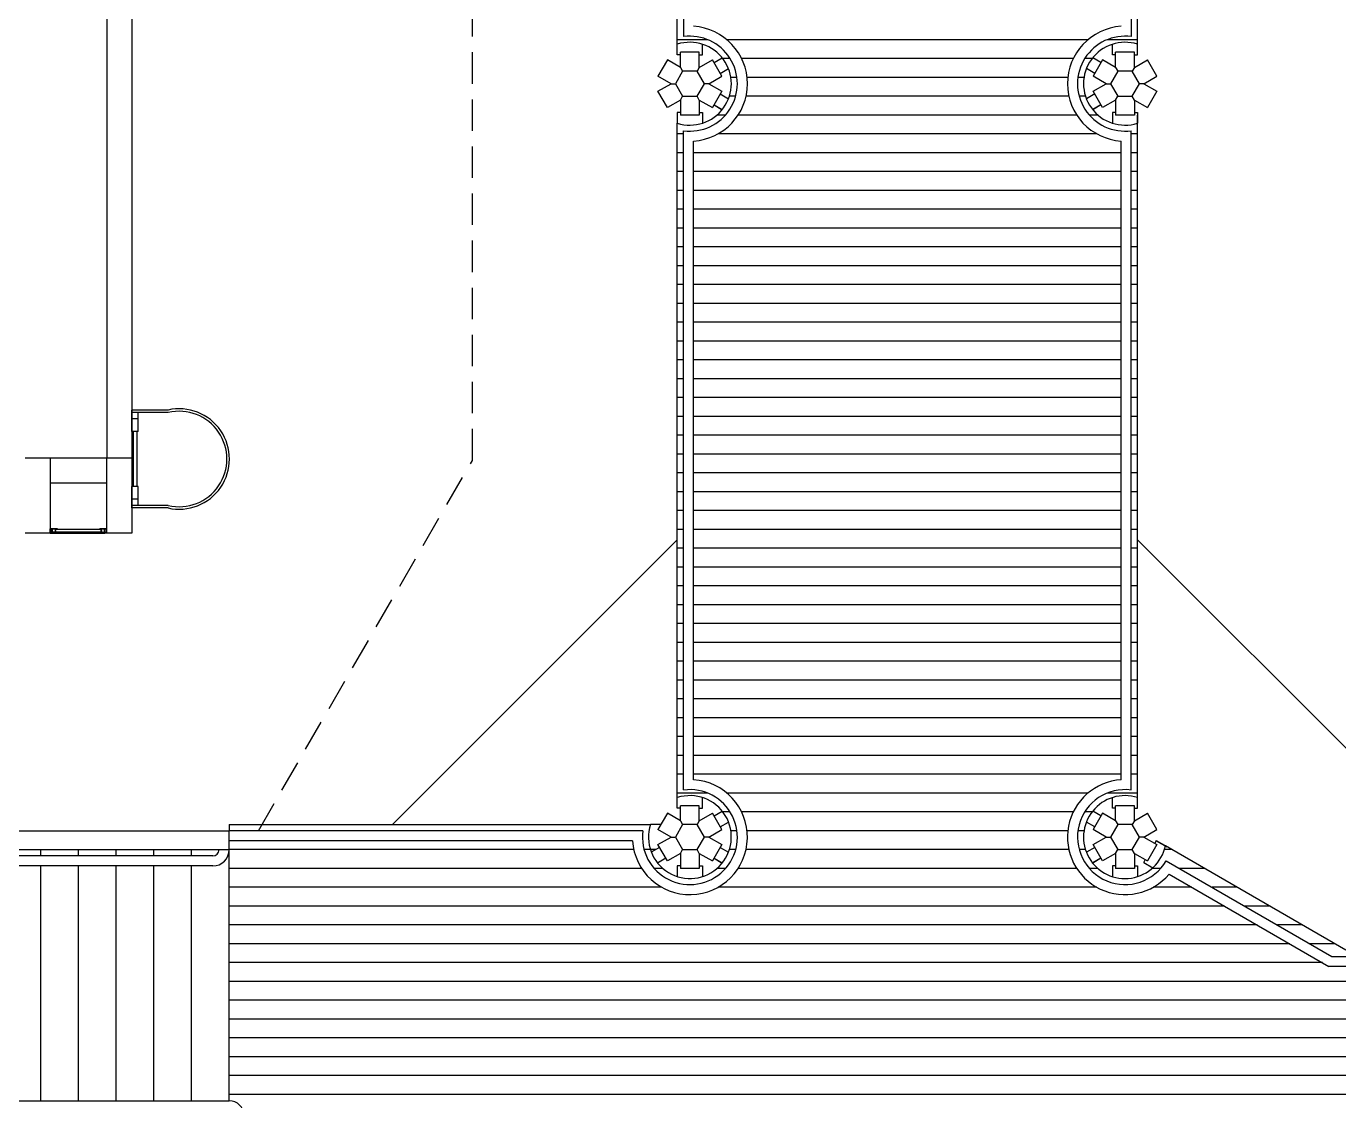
# Model space of a CAD drawing. Header units: millimetres. Extents: x 2686 to 2939, y 1294 to 1441.
# Drawn here: x 2790.28 to 2800.73, y 1327.4 to 1335.96 of the extents above; entities that cross this region are included whole.
import ezdxf

# ---------------------------------------------------------------- set-up
doc = ezdxf.new("R2010")
doc.units = ezdxf.units.MM
doc.linetypes.add('HIDDEN', pattern=[0.375, 0.25, -0.125])
for name, color, linetype in [('AR-ALV', 2, 'Continuous'), ('AR-ALV-C', 2, 'Continuous'), ('AR-CORRIMAO-V', 52, 'Continuous'), ('AR-CORRIMAO-V1', 52, 'Continuous'), ('AR-ESQ', 1, 'Continuous'), ('AR-ESTC', 3, 'Continuous'), ('AR-ESTMA-C', 1, 'Continuous'), ('AR-ESTMA-V', 2, 'Continuous'), ('ar-piso-tabua', 1, 'Continuous'), ('AR-PISO-V', 1, 'Continuous'), ('AR-PISO-V1', 1, 'Continuous'), ('AR-PROJ', 1, 'HIDDEN'), ('DT-ESQ-BAGUETE-C', 1, 'Continuous'), ('DT-ESQ-PERFIL CADEIRA-C', 2, 'Continuous'), ('DT-ESQ-PERFIL CADEIRA-V', 2, 'Continuous'), ('DT-ESQ-VENEZIANA-C', 1, 'Continuous'), ('DT-ESQ-VENEZIANA-V', 1, 'Continuous'), ('DT-TXTMOD', 1, 'Continuous'), ('EQUIPAMENTO', 2, 'Continuous'), ('PLAT-CONG', 7, 'Continuous')]:
    doc.layers.add(name, color=color, linetype=linetype)
doc.styles.add('S10', font='simplex.shx', dxfattribs={"height": 0.1})

# ---------------------------------------------------------------- blocks, each defined once
blk = doc.blocks.new('pilar15')
at = {"layer": 'AR-ESTMA-C'}
for p, q in [((0.075, 0.25), (-0.075, 0.25)), ((-0.075, 0.13), (-0.075, 0.25)), ((0.075, 0.13), (0.075, 0.25)), ((-0.179, 0.19), (-0.254, 0.06)), ((-0.075, 0.13), (-0.179, 0.19)), ((-0.075, 0.13), (-0.058, 0.1)), ((0.075, 0.13), (0.058, 0.1)), ((0.075, 0.13), (0.179, 0.19)), ((0.254, 0.06), (0.179, 0.19)), ((-0.15, 0), (-0.254, 0.06)), ((-0.254, -0.06), (-0.15, 0)), ((-0.15, 0), (-0.115, 0)), ((0.15, 0), (0.115, 0)), ((0.15, 0), (0.254, 0.06)), ((0.15, 0), (0.254, -0.06)), ((-0.179, -0.19), (-0.254, -0.06)), ((-0.075, -0.13), (-0.058, -0.1)), ((0.075, -0.13), (0.058, -0.1)), ((0.254, -0.06), (0.179, -0.19)), ((-0.075, -0.13), (-0.179, -0.19)), ((-0.075, -0.13), (-0.075, -0.25)), ((0.075, -0.13), (0.179, -0.19)), ((0.075, -0.13), (0.075, -0.25)), ((0.075, -0.25), (-0.075, -0.25))]:
    blk.add_line(p, q, dxfattribs=at)
blk.add_lwpolyline([(0.058, 0.1), (-0.058, 0.1), (-0.115, 0), (-0.058, -0.1), (0.058, -0.1), (0.115, 0)], close=True, dxfattribs=at)
blk = doc.blocks.new('A$C5F2C59A8')
at = {"layer": 'AR-ALV-C'}
blk.add_line((9.83, 18.2), (9.83, 18.35), dxfattribs=at)
for points in [[(4.85, 15.75), (4.85, 16.07, -0.426898), (7.13, 18.35), (9.83, 18.35)], [(5, 15.75), (5, 16.07, -0.427792), (7.13, 18.2), (9.83, 18.2)]]:
    blk.add_lwpolyline(points, format="xyb", dxfattribs=at)
at = {"layer": 'AR-CORRIMAO-V'}
for p, q in [((13.448, 29.925), (13.448, 24.675)), ((17.012, 29.925), (17.012, 24.675)), ((13.448, 18.675), (13.448, 23.925)), ((13.528, 18.757), (13.528, 23.843)), ((16.932, 18.757), (16.932, 23.843)), ((17.012, 18.675), (17.012, 23.925)), ((13.123, 18.35), (9.83, 18.35)), ((13.041, 18.27), (9.83, 18.27)), ((9.7, 18.15), (7.26, 18.15)), ((9.7, 18.07), (7.26, 18.07)), ((7.13, 16.2), (9.83, 16.2))]:
    blk.add_line(p, q, dxfattribs=at)
for centre, radius, start, end in [((13.498, 24.3), 0.378, 262.4033, 97.5967), ((13.498, 24.3), 0.458, 273.7542, 86.2458), ((16.962, 24.3), 0.458, 93.7539, 266.2461), ((16.962, 24.3), 0.378, 82.4029, 277.5971), ((13.498, 18.3), 0.458, 183.754, 86.2458), ((16.962, 18.3), 0.458, 93.7539, 319.9447), ((13.498, 18.3), 0.378, 172.4031, 97.5967), ((16.962, 18.3), 0.378, 82.4029, 329.9997), ((9.7, 18.2), 0.13, 270, 0), ((9.7, 18.2), 0.05, 270, 0), ((9.83, 16.082), 0.118, 270, 90)]:
    blk.add_arc(centre, radius, start, end, dxfattribs=at)
at = {"layer": 'AR-CORRIMAO-V1'}
for p, q in [((17.29, 18.111), (18.608, 17.35)), ((17.313, 18.005), (18.586, 17.27)), ((18.608, 17.35), (20.426, 17.35)), ((20.426, 17.27), (18.586, 17.27))]:
    blk.add_line(p, q, dxfattribs=at)
at = {"layer": 'AR-ESTMA-V', "ltscale": 0.25}
for p, q in [((13.398, 24.53), (13.398, 24.615)), ((13.598, 24.53), (13.598, 24.615)), ((16.862, 24.53), (16.862, 24.615)), ((17.062, 24.53), (17.062, 24.615)), ((13.423, 24.53), (13.398, 24.53)), ((13.573, 24.53), (13.598, 24.53)), ((13.69, 24.468), (13.756, 24.506)), ((16.771, 24.468), (16.705, 24.506)), ((16.887, 24.53), (16.862, 24.53)), ((17.037, 24.53), (17.062, 24.53)), ((13.74, 24.382), (13.806, 24.42)), ((16.721, 24.382), (16.655, 24.42)), ((13.74, 24.218), (13.806, 24.18)), ((16.721, 24.218), (16.655, 24.18)), ((13.398, 24.07), (13.398, 23.986)), ((13.423, 24.07), (13.398, 24.07)), ((13.573, 24.07), (13.598, 24.07)), ((13.598, 24.07), (13.598, 23.986)), ((13.69, 24.132), (13.756, 24.094)), ((16.771, 24.132), (16.705, 24.094)), ((16.862, 24.07), (16.862, 23.986)), ((16.887, 24.07), (16.862, 24.07)), ((17.037, 24.07), (17.062, 24.07)), ((17.062, 24.07), (17.062, 23.986)), ((13.398, 18.53), (13.398, 18.615)), ((13.598, 18.53), (13.598, 18.615)), ((16.862, 18.53), (16.862, 18.615)), ((17.062, 18.53), (17.062, 18.615)), ((13.423, 18.53), (13.398, 18.53)), ((13.573, 18.53), (13.598, 18.53)), ((13.69, 18.468), (13.756, 18.506)), ((16.771, 18.468), (16.705, 18.506)), ((16.887, 18.53), (16.862, 18.53)), ((17.037, 18.53), (17.062, 18.53)), ((13.267, 18.4), (13.184, 18.4)), ((13.74, 18.382), (13.806, 18.42)), ((16.721, 18.382), (16.655, 18.42)), ((13.225, 18.2), (13.184, 18.2)), ((13.257, 18.218), (13.191, 18.18)), ((13.74, 18.218), (13.806, 18.18)), ((16.721, 18.218), (16.655, 18.18)), ((17.211, 18.272), (17.199, 18.25)), ((17.211, 18.272), (17.295, 18.224)), ((13.307, 18.132), (13.241, 18.094)), ((13.69, 18.132), (13.756, 18.094)), ((16.771, 18.132), (16.705, 18.094)), ((17.111, 18.098), (17.124, 18.12)), ((17.111, 18.098), (17.185, 18.056)), ((13.398, 18.07), (13.398, 17.986)), ((13.423, 18.07), (13.398, 18.07)), ((13.573, 18.07), (13.598, 18.07)), ((13.598, 18.07), (13.598, 17.986)), ((16.862, 18.07), (16.862, 17.986)), ((16.887, 18.07), (16.862, 18.07)), ((17.037, 18.07), (17.062, 18.07)), ((17.062, 18.07), (17.062, 17.986))]:
    blk.add_line(p, q, dxfattribs=at)
at = {"layer": 'ar-piso-tabua'}
for p, q in [((13.641, 24.65), (13.398, 24.65)), ((13.642, 24.65), (13.641, 24.65)), ((16.666, 24.65), (13.794, 24.65)), ((17.062, 24.65), (16.819, 24.65)), ((13.819, 24.5), (13.761, 24.5)), ((13.819, 24.5), (13.819, 24.5)), ((16.55, 24.5), (13.91, 24.5)), ((16.7, 24.5), (16.641, 24.5)), ((13.873, 24.35), (13.824, 24.35)), ((13.873, 24.35), (13.873, 24.35)), ((16.507, 24.35), (13.954, 24.35)), ((16.636, 24.35), (16.587, 24.35)), ((13.863, 24.2), (13.813, 24.2)), ((16.515, 24.2), (13.945, 24.2)), ((16.648, 24.2), (16.597, 24.2)), ((13.782, 24.05), (13.714, 24.05)), ((16.578, 24.05), (13.882, 24.05)), ((16.747, 24.05), (16.678, 24.05)), ((13.448, 23.9), (13.398, 23.9)), ((16.739, 23.9), (13.722, 23.9)), ((17.062, 23.9), (17.012, 23.9)), ((13.448, 23.75), (13.398, 23.75)), ((16.932, 23.75), (13.528, 23.75)), ((17.062, 23.75), (17.012, 23.75)), ((13.448, 23.6), (13.398, 23.6)), ((16.932, 23.6), (13.528, 23.6)), ((17.062, 23.6), (17.012, 23.6)), ((13.448, 23.45), (13.398, 23.45)), ((16.932, 23.45), (13.528, 23.45)), ((17.062, 23.45), (17.012, 23.45)), ((13.448, 23.3), (13.398, 23.3)), ((16.932, 23.3), (13.528, 23.3)), ((17.062, 23.3), (17.012, 23.3)), ((13.448, 23.15), (13.398, 23.15)), ((16.932, 23.15), (13.528, 23.15)), ((17.062, 23.15), (17.012, 23.15)), ((13.448, 23), (13.398, 23)), ((16.932, 23), (13.528, 23)), ((17.062, 23), (17.012, 23)), ((13.448, 22.85), (13.398, 22.85)), ((16.932, 22.85), (13.528, 22.85)), ((17.062, 22.85), (17.012, 22.85)), ((13.448, 22.7), (13.398, 22.7)), ((16.932, 22.7), (13.528, 22.7)), ((17.062, 22.7), (17.012, 22.7)), ((13.448, 22.55), (13.398, 22.55)), ((16.932, 22.55), (13.528, 22.55)), ((17.062, 22.55), (17.012, 22.55)), ((13.448, 22.4), (13.398, 22.4)), ((16.932, 22.4), (13.528, 22.4)), ((17.062, 22.4), (17.012, 22.4)), ((13.448, 22.25), (13.398, 22.25)), ((16.932, 22.25), (13.528, 22.25)), ((17.062, 22.25), (17.012, 22.25)), ((13.448, 22.1), (13.398, 22.1)), ((16.932, 22.1), (13.528, 22.1)), ((17.062, 22.1), (17.012, 22.1)), ((13.448, 21.95), (13.398, 21.95)), ((16.932, 21.95), (13.528, 21.95)), ((17.062, 21.95), (17.012, 21.95)), ((13.448, 21.8), (13.398, 21.8)), ((16.932, 21.8), (13.528, 21.8)), ((17.062, 21.8), (17.012, 21.8)), ((13.448, 21.65), (13.398, 21.65)), ((16.932, 21.65), (13.528, 21.65)), ((17.062, 21.65), (17.012, 21.65)), ((13.448, 21.5), (13.398, 21.5)), ((16.932, 21.5), (13.528, 21.5)), ((17.062, 21.5), (17.012, 21.5)), ((13.448, 21.35), (13.398, 21.35)), ((16.932, 21.35), (13.528, 21.35)), ((17.062, 21.35), (17.012, 21.35)), ((13.448, 21.2), (13.398, 21.2)), ((16.932, 21.2), (13.528, 21.2)), ((17.062, 21.2), (17.012, 21.2)), ((13.448, 21.05), (13.398, 21.05)), ((16.932, 21.05), (13.528, 21.05)), ((17.062, 21.05), (17.012, 21.05)), ((13.448, 20.9), (13.398, 20.9)), ((16.932, 20.9), (13.528, 20.9)), ((17.062, 20.9), (17.012, 20.9)), ((13.448, 20.75), (13.398, 20.75)), ((16.932, 20.75), (13.528, 20.75)), ((17.062, 20.75), (17.012, 20.75)), ((13.448, 20.6), (13.398, 20.6)), ((16.932, 20.6), (13.528, 20.6)), ((17.062, 20.6), (17.012, 20.6)), ((13.448, 20.45), (13.398, 20.45)), ((16.932, 20.45), (13.528, 20.45)), ((17.062, 20.45), (17.012, 20.45)), ((13.448, 20.3), (13.398, 20.3)), ((16.932, 20.3), (13.528, 20.3)), ((17.062, 20.3), (17.012, 20.3)), ((13.448, 20.15), (13.398, 20.15)), ((16.932, 20.15), (13.528, 20.15)), ((17.062, 20.15), (17.012, 20.15)), ((13.448, 20), (13.398, 20)), ((16.932, 20), (13.528, 20)), ((17.062, 20), (17.012, 20)), ((13.448, 19.85), (13.398, 19.85)), ((16.932, 19.85), (13.528, 19.85)), ((17.062, 19.85), (17.012, 19.85)), ((13.448, 19.7), (13.398, 19.7)), ((16.932, 19.7), (13.528, 19.7)), ((17.062, 19.7), (17.012, 19.7)), ((13.448, 19.55), (13.398, 19.55)), ((16.932, 19.55), (13.528, 19.55)), ((17.062, 19.55), (17.012, 19.55)), ((13.448, 19.4), (13.398, 19.4)), ((16.932, 19.4), (13.528, 19.4)), ((17.062, 19.4), (17.012, 19.4)), ((13.448, 19.25), (13.398, 19.25)), ((16.932, 19.25), (13.528, 19.25)), ((17.062, 19.25), (17.012, 19.25)), ((13.448, 19.1), (13.398, 19.1)), ((16.932, 19.1), (13.528, 19.1)), ((17.062, 19.1), (17.012, 19.1)), ((13.448, 18.95), (13.398, 18.95)), ((16.932, 18.95), (13.528, 18.95)), ((17.062, 18.95), (17.012, 18.95)), ((13.448, 18.8), (13.398, 18.8)), ((13.448, 18.8), (13.398, 18.8)), ((13.448, 18.8), (13.398, 18.8)), ((16.932, 18.8), (13.528, 18.8)), ((17.062, 18.8), (17.012, 18.8)), ((17.062, 18.8), (17.012, 18.8)), ((13.641, 18.65), (13.398, 18.65)), ((13.642, 18.65), (13.641, 18.65)), ((13.642, 18.65), (13.641, 18.65)), ((16.666, 18.65), (13.794, 18.65)), ((16.819, 18.65), (16.819, 18.65)), ((17.062, 18.65), (16.819, 18.65)), ((13.819, 18.5), (13.761, 18.5)), ((13.819, 18.5), (13.819, 18.5)), ((13.819, 18.5), (13.819, 18.5)), ((16.55, 18.5), (13.91, 18.5)), ((16.641, 18.5), (16.641, 18.5)), ((16.7, 18.5), (16.641, 18.5)), ((13.873, 18.35), (13.824, 18.35)), ((13.873, 18.35), (13.873, 18.35)), ((13.873, 18.35), (13.873, 18.35)), ((16.507, 18.35), (13.954, 18.35)), ((16.587, 18.35), (16.587, 18.35)), ((16.636, 18.35), (16.587, 18.35)), ((13.051, 18.2), (9.83, 18.2)), ((13.184, 18.2), (13.133, 18.2)), ((13.863, 18.2), (13.813, 18.2)), ((16.515, 18.2), (13.945, 18.2)), ((16.648, 18.2), (16.597, 18.2)), ((17.335, 18.2), (17.277, 18.2)), ((13.114, 18.05), (9.83, 18.05)), ((13.283, 18.05), (13.214, 18.05)), ((13.782, 18.05), (13.714, 18.05)), ((16.578, 18.05), (13.882, 18.05)), ((16.747, 18.05), (16.678, 18.05)), ((17.246, 18.05), (17.178, 18.05)), ((17.595, 18.05), (17.395, 18.05)), ((13.275, 17.9), (9.83, 17.9)), ((16.739, 17.9), (13.722, 17.9)), ((17.495, 17.9), (17.186, 17.9)), ((17.855, 17.9), (17.655, 17.9)), ((17.755, 17.75), (9.83, 17.75)), ((18.115, 17.75), (17.915, 17.75)), ((18.015, 17.6), (9.83, 17.6)), ((18.375, 17.6), (18.175, 17.6)), ((18.275, 17.45), (9.83, 17.45)), ((18.635, 17.45), (18.435, 17.45)), ((18.534, 17.3), (9.83, 17.3)), ((20.426, 17.15), (9.914, 17.15)), ((20.426, 17), (9.926, 17)), ((20.426, 16.85), (9.83, 16.85)), ((20.426, 16.7), (9.83, 16.7)), ((20.426, 16.55), (9.83, 16.55)), ((20.426, 16.4), (9.83, 16.4)), ((20.426, 16.25), (9.83, 16.25))]:
    blk.add_line(p, q, dxfattribs=at)
at = {"layer": 'AR-PISO-V'}
for p, q in [((13.398, 20.668), (11.13, 18.4)), ((17.062, 20.668), (20.33, 17.4))]:
    blk.add_line(p, q, dxfattribs=at)
at = {"layer": 'AR-PISO-V1'}
for p, q in [((13.398, 24.615), (13.398, 29.986)), ((17.062, 24.55), (17.062, 29.986)), ((17.062, 18.615), (17.062, 24.05)), ((13.398, 18.615), (13.398, 23.986)), ((9.83, 18.4), (9.83, 18.35)), ((9.83, 18.4), (13.184, 18.4)), ((8.33, 18.15), (8.33, 18.2)), ((8.63, 18.15), (8.63, 18.2)), ((8.93, 18.15), (8.93, 18.2)), ((9.23, 18.15), (9.23, 18.2)), ((9.53, 18.15), (9.53, 18.2)), ((9.83, 16.2), (9.83, 18.2)), ((18.721, 17.4), (17.285, 18.229)), ((8.33, 16.2), (8.33, 18.07)), ((8.63, 16.2), (8.63, 18.07)), ((8.93, 16.2), (8.93, 18.07)), ((9.23, 16.2), (9.23, 18.07)), ((9.53, 16.2), (9.53, 18.07))]:
    blk.add_line(p, q, dxfattribs=at)
for centre, start, end in [((13.498, 24.3), 252.3606, 107.6394), ((16.962, 24.3), 72.3601, 287.6399), ((13.498, 18.3), 162.3603, 107.6394), ((16.962, 18.3), 72.3601, 347.6394)]:
    blk.add_arc(centre, 0.33, start, end, dxfattribs=at)
at = {"layer": 'AR-PROJ'}
blk.add_lwpolyline([(10.063, 18.35), (11.766, 21.3), (11.766, 30.25)], dxfattribs=at)
at = {"layer": 'AR-ESTMA-C', "ltscale": 0.25}
for p in [(13.498, 24.3), (16.962, 24.3), (13.498, 18.3), (16.962, 18.3)]:
    blk.add_blockref('pilar15', p, dxfattribs=at)
blk = doc.blocks.new('EF01C-P')
at = {"layer": 'DT-ESQ-BAGUETE-C', "ltscale": 0.1}
for points in [[(0.002, 0.035), (0.015, 0.035), (0.015, 0.033), (0.002, 0.033), (0.002, 0.005), (0.015, 0.005), (0.015, 0.004), (0.002, 0.004, -0.414214), (0, 0.005), (0, 0.033, -0.414214)], [(0.448, 0.035), (0.435, 0.035), (0.435, 0.033), (0.448, 0.033), (0.448, 0.005), (0.435, 0.005), (0.435, 0.004), (0.448, 0.004, 0.414214), (0.45, 0.005), (0.45, 0.033, 0.414214)]]:
    blk.add_lwpolyline(points, format="xyb", close=True, dxfattribs=at)
at = {"layer": 'DT-ESQ-PERFIL CADEIRA-C', "ltscale": 0.1}
for points in [[(0.01, 0.002), (0.01, 0.003), (0.002, 0.003, 1), (0.002, 0), (0.015, 0, 0.414214), (0.016, 0.002), (0.016, 0.033), (0.043, 0.033)], [(0.043, 0.006), (0.018, 0.006), (0.018, 0.016), (0.016, 0.016), (0.016, 0.006, 0.414214), (0.018, 0.005), (0.043, 0.005), (0.056, 0.005, 1), (0.056, 0.008), (0.043, 0.008), (0.043, 0.02), (0.043, 0.032), (0.056, 0.032, 1), (0.056, 0.035), (0.043, 0.035), (0.016, 0.035, 0.414214), (0.015, 0.033), (0.015, 0.002), (0.002, 0.002)], [(0.041, 0.02), (0.041, 0.032, -0.414214), (0.043, 0.033), (0.056, 0.033)], [(0.041, 0.02), (0.041, 0.008, 0.414214), (0.043, 0.006), (0.056, 0.006)], [(0.407, 0.006), (0.432, 0.006), (0.432, 0.016), (0.433, 0.016), (0.433, 0.006, -0.414214), (0.432, 0.005), (0.407, 0.005), (0.394, 0.005, -1), (0.394, 0.008), (0.407, 0.008), (0.407, 0.02), (0.407, 0.032), (0.394, 0.032, -1), (0.394, 0.035), (0.407, 0.035), (0.433, 0.035, -0.414214), (0.435, 0.033), (0.435, 0.002), (0.448, 0.002)], [(0.408, 0.02), (0.408, 0.032, 0.414214), (0.407, 0.033), (0.394, 0.033)], [(0.408, 0.02), (0.408, 0.008, -0.414214), (0.407, 0.006), (0.394, 0.006)], [(0.44, 0.002), (0.44, 0.003), (0.448, 0.003, -1), (0.448, 0), (0.435, 0, -0.414214), (0.433, 0.002), (0.433, 0.033), (0.407, 0.033)]]:
    blk.add_lwpolyline(points, format="xyb", dxfattribs=at)
at = {"layer": 'DT-ESQ-PERFIL CADEIRA-V', "ltscale": 0.1}
blk.add_line((0.015, 0), (0.435, 0), dxfattribs=at)
at = {"layer": 'DT-ESQ-VENEZIANA-C', "ltscale": 0.1}
for p, q in [((0.043, 0.011), (0.407, 0.011)), ((0.043, 0.009), (0.407, 0.009))]:
    blk.add_line(p, q, dxfattribs=at)
at = {"layer": 'DT-ESQ-VENEZIANA-V', "ltscale": 0.1}
blk.add_line((0.043, 0.031), (0.407, 0.031), dxfattribs=at)
at = {"layer": 'DT-TXTMOD', "ltscale": 0.1, "style": 'S10', "flags": 3}
blk.add_attdef('EF01C', (0.021, -0.14), '', height=0.1, dxfattribs=at)
blk = doc.blocks.new('A$C63644613')
at = {"layer": 'AR-ALV-C'}
blk.add_line((4.98, 12.442), (4.98, 12.592), dxfattribs=at)
for points in [[(0, 9.992), (0, 10.312, -0.426898), (2.28, 12.592), (4.98, 12.592)], [(0.15, 9.992), (0.15, 10.312, -0.427792), (2.28, 12.442), (4.98, 12.442)]]:
    blk.add_lwpolyline(points, format="xyb", dxfattribs=at)
at = {"layer": 'AR-CORRIMAO-V'}
for p, q in [((8.598, 24.167), (8.598, 18.917)), ((12.162, 24.167), (12.162, 18.917)), ((8.598, 12.917), (8.598, 18.167)), ((8.678, 12.999), (8.678, 18.085)), ((12.082, 12.999), (12.082, 18.085)), ((12.162, 12.917), (12.162, 18.167)), ((8.273, 12.592), (4.98, 12.592)), ((8.191, 12.512), (4.98, 12.512)), ((4.85, 12.392), (2.41, 12.392)), ((4.85, 12.312), (2.41, 12.312)), ((2.28, 10.442), (4.98, 10.442))]:
    blk.add_line(p, q, dxfattribs=at)
for centre, radius, start, end in [((8.648, 18.542), 0.378, 262.4033, 97.5967), ((8.648, 18.542), 0.458, 273.7542, 86.2458), ((12.112, 18.542), 0.458, 93.7539, 266.2461), ((12.112, 18.542), 0.378, 82.4029, 277.5971), ((8.648, 12.542), 0.458, 183.754, 86.2458), ((12.112, 12.542), 0.458, 93.7539, 319.9447), ((8.648, 12.542), 0.378, 172.4031, 97.5967), ((12.112, 12.542), 0.378, 82.4029, 329.9997), ((4.85, 12.442), 0.13, 270, 0), ((4.85, 12.442), 0.05, 270, 0), ((4.98, 10.324), 0.118, 270, 90)]:
    blk.add_arc(centre, radius, start, end, dxfattribs=at)
at = {"layer": 'AR-CORRIMAO-V1'}
for p, q in [((12.44, 12.353), (13.758, 11.592)), ((12.463, 12.247), (13.736, 11.512)), ((15.576, 11.512), (13.736, 11.512)), ((13.758, 11.592), (15.576, 11.592))]:
    blk.add_line(p, q, dxfattribs=at)
at = {"layer": 'AR-ESTMA-V', "ltscale": 0.25}
for p, q in [((8.548, 18.772), (8.548, 18.856)), ((8.748, 18.772), (8.748, 18.856)), ((12.012, 18.772), (12.012, 18.856)), ((12.212, 18.772), (12.212, 18.856)), ((8.573, 18.772), (8.548, 18.772)), ((8.723, 18.772), (8.748, 18.772)), ((8.84, 18.71), (8.906, 18.748)), ((11.921, 18.71), (11.855, 18.748)), ((12.037, 18.772), (12.012, 18.772)), ((12.187, 18.772), (12.212, 18.772)), ((8.89, 18.624), (8.956, 18.662)), ((11.871, 18.624), (11.805, 18.662)), ((8.89, 18.46), (8.956, 18.422)), ((11.871, 18.46), (11.805, 18.422)), ((8.548, 18.312), (8.548, 18.227)), ((8.573, 18.312), (8.548, 18.312)), ((8.723, 18.312), (8.748, 18.312)), ((8.748, 18.312), (8.748, 18.227)), ((8.84, 18.374), (8.906, 18.335)), ((11.921, 18.374), (11.855, 18.335)), ((12.012, 18.312), (12.012, 18.227)), ((12.037, 18.312), (12.012, 18.312)), ((12.187, 18.312), (12.212, 18.312)), ((12.212, 18.312), (12.212, 18.227)), ((8.548, 12.772), (8.548, 12.856)), ((8.748, 12.772), (8.748, 12.856)), ((12.012, 12.772), (12.012, 12.856)), ((12.212, 12.772), (12.212, 12.856)), ((8.573, 12.772), (8.548, 12.772)), ((8.723, 12.772), (8.748, 12.772)), ((12.037, 12.772), (12.012, 12.772)), ((12.187, 12.772), (12.212, 12.772)), ((8.84, 12.71), (8.906, 12.748)), ((8.89, 12.624), (8.956, 12.662)), ((11.871, 12.624), (11.805, 12.662)), ((11.921, 12.71), (11.855, 12.748)), ((8.417, 12.642), (8.334, 12.642)), ((8.375, 12.442), (8.334, 12.442)), ((8.407, 12.46), (8.341, 12.422)), ((8.89, 12.46), (8.956, 12.422)), ((11.871, 12.46), (11.805, 12.422)), ((12.361, 12.513), (12.349, 12.492)), ((12.361, 12.513), (12.445, 12.465)), ((8.457, 12.374), (8.391, 12.335)), ((8.84, 12.374), (8.906, 12.335)), ((11.921, 12.374), (11.855, 12.335)), ((12.261, 12.34), (12.274, 12.362)), ((12.261, 12.34), (12.335, 12.298)), ((8.548, 12.312), (8.548, 12.227)), ((8.573, 12.312), (8.548, 12.312)), ((8.723, 12.312), (8.748, 12.312)), ((8.748, 12.312), (8.748, 12.227)), ((12.012, 12.312), (12.012, 12.227)), ((12.037, 12.312), (12.012, 12.312)), ((12.187, 12.312), (12.212, 12.312)), ((12.212, 12.312), (12.212, 12.227))]:
    blk.add_line(p, q, dxfattribs=at)
at = {"layer": 'ar-piso-tabua'}
for p, q in [((8.791, 18.892), (8.548, 18.892)), ((8.792, 18.892), (8.791, 18.892)), ((11.816, 18.892), (8.944, 18.892)), ((12.212, 18.892), (11.969, 18.892)), ((8.969, 18.742), (8.911, 18.742)), ((8.969, 18.742), (8.969, 18.742)), ((11.7, 18.742), (9.06, 18.742)), ((11.85, 18.742), (11.791, 18.742)), ((9.023, 18.592), (8.974, 18.592)), ((9.023, 18.592), (9.023, 18.592)), ((11.657, 18.592), (9.104, 18.592)), ((11.786, 18.592), (11.737, 18.592)), ((9.013, 18.442), (8.963, 18.442)), ((11.665, 18.442), (9.095, 18.442)), ((11.798, 18.442), (11.747, 18.442)), ((8.932, 18.292), (8.864, 18.292)), ((11.728, 18.292), (9.032, 18.292)), ((11.897, 18.292), (11.828, 18.292)), ((8.598, 18.142), (8.548, 18.142)), ((11.889, 18.142), (8.872, 18.142)), ((12.212, 18.142), (12.162, 18.142)), ((8.598, 17.992), (8.548, 17.992)), ((12.082, 17.992), (8.678, 17.992)), ((12.212, 17.992), (12.162, 17.992)), ((8.598, 17.842), (8.548, 17.842)), ((12.082, 17.842), (8.678, 17.842)), ((12.212, 17.842), (12.162, 17.842)), ((8.598, 17.692), (8.548, 17.692)), ((12.082, 17.692), (8.678, 17.692)), ((12.212, 17.692), (12.162, 17.692)), ((8.598, 17.542), (8.548, 17.542)), ((12.082, 17.542), (8.678, 17.542)), ((12.212, 17.542), (12.162, 17.542)), ((8.598, 17.392), (8.548, 17.392)), ((12.082, 17.392), (8.678, 17.392)), ((12.212, 17.392), (12.162, 17.392)), ((8.598, 17.242), (8.548, 17.242)), ((12.082, 17.242), (8.678, 17.242)), ((12.212, 17.242), (12.162, 17.242)), ((8.598, 17.092), (8.548, 17.092)), ((12.082, 17.092), (8.678, 17.092)), ((12.212, 17.092), (12.162, 17.092)), ((8.598, 16.942), (8.548, 16.942)), ((12.082, 16.942), (8.678, 16.942)), ((12.212, 16.942), (12.162, 16.942)), ((8.598, 16.792), (8.548, 16.792)), ((12.082, 16.792), (8.678, 16.792)), ((12.212, 16.792), (12.162, 16.792)), ((8.598, 16.642), (8.548, 16.642)), ((12.082, 16.642), (8.678, 16.642)), ((12.212, 16.642), (12.162, 16.642)), ((8.598, 16.492), (8.548, 16.492)), ((12.082, 16.492), (8.678, 16.492)), ((12.212, 16.492), (12.162, 16.492)), ((8.598, 16.342), (8.548, 16.342)), ((12.082, 16.342), (8.678, 16.342)), ((12.212, 16.342), (12.162, 16.342)), ((8.598, 16.192), (8.548, 16.192)), ((12.082, 16.192), (8.678, 16.192)), ((12.212, 16.192), (12.162, 16.192)), ((8.598, 16.042), (8.548, 16.042)), ((12.082, 16.042), (8.678, 16.042)), ((12.212, 16.042), (12.162, 16.042)), ((8.598, 15.892), (8.548, 15.892)), ((12.082, 15.892), (8.678, 15.892)), ((12.212, 15.892), (12.162, 15.892)), ((8.598, 15.742), (8.548, 15.742)), ((12.082, 15.742), (8.678, 15.742)), ((12.212, 15.742), (12.162, 15.742)), ((8.598, 15.592), (8.548, 15.592)), ((12.082, 15.592), (8.678, 15.592)), ((12.212, 15.592), (12.162, 15.592)), ((8.598, 15.442), (8.548, 15.442)), ((12.082, 15.442), (8.678, 15.442)), ((12.212, 15.442), (12.162, 15.442)), ((8.598, 15.292), (8.548, 15.292)), ((12.082, 15.292), (8.678, 15.292)), ((12.212, 15.292), (12.162, 15.292)), ((8.598, 15.142), (8.548, 15.142)), ((12.082, 15.142), (8.678, 15.142)), ((12.212, 15.142), (12.162, 15.142)), ((8.598, 14.992), (8.548, 14.992)), ((12.082, 14.992), (8.678, 14.992)), ((12.212, 14.992), (12.162, 14.992)), ((8.598, 14.842), (8.548, 14.842)), ((12.082, 14.842), (8.678, 14.842)), ((12.212, 14.842), (12.162, 14.842)), ((8.598, 14.692), (8.548, 14.692)), ((12.082, 14.692), (8.678, 14.692)), ((12.212, 14.692), (12.162, 14.692)), ((8.598, 14.542), (8.548, 14.542)), ((12.082, 14.542), (8.678, 14.542)), ((12.212, 14.542), (12.162, 14.542)), ((8.598, 14.392), (8.548, 14.392)), ((12.082, 14.392), (8.678, 14.392)), ((12.212, 14.392), (12.162, 14.392)), ((8.598, 14.242), (8.548, 14.242)), ((12.082, 14.242), (8.678, 14.242)), ((12.212, 14.242), (12.162, 14.242)), ((8.598, 14.092), (8.548, 14.092)), ((12.082, 14.092), (8.678, 14.092)), ((12.212, 14.092), (12.162, 14.092)), ((8.598, 13.942), (8.548, 13.942)), ((12.082, 13.942), (8.678, 13.942)), ((12.212, 13.942), (12.162, 13.942)), ((8.598, 13.792), (8.548, 13.792)), ((12.082, 13.792), (8.678, 13.792)), ((12.212, 13.792), (12.162, 13.792)), ((8.598, 13.642), (8.548, 13.642)), ((12.082, 13.642), (8.678, 13.642)), ((12.212, 13.642), (12.162, 13.642)), ((8.598, 13.492), (8.548, 13.492)), ((12.082, 13.492), (8.678, 13.492)), ((12.212, 13.492), (12.162, 13.492)), ((8.598, 13.342), (8.548, 13.342)), ((12.082, 13.342), (8.678, 13.342)), ((12.212, 13.342), (12.162, 13.342)), ((8.598, 13.192), (8.548, 13.192)), ((12.082, 13.192), (8.678, 13.192)), ((12.212, 13.192), (12.162, 13.192)), ((8.598, 13.042), (8.548, 13.042)), ((8.598, 13.042), (8.548, 13.042)), ((8.598, 13.042), (8.548, 13.042)), ((12.082, 13.042), (8.678, 13.042)), ((12.212, 13.042), (12.162, 13.042)), ((12.212, 13.042), (12.162, 13.042)), ((8.791, 12.892), (8.548, 12.892)), ((8.792, 12.892), (8.791, 12.892)), ((8.792, 12.892), (8.791, 12.892)), ((11.816, 12.892), (8.944, 12.892)), ((11.969, 12.892), (11.969, 12.892)), ((12.212, 12.892), (11.969, 12.892)), ((8.969, 12.742), (8.911, 12.742)), ((8.969, 12.742), (8.969, 12.742)), ((8.969, 12.742), (8.969, 12.742)), ((11.7, 12.742), (9.06, 12.742)), ((11.791, 12.742), (11.791, 12.742)), ((11.85, 12.742), (11.791, 12.742)), ((9.023, 12.592), (8.974, 12.592)), ((9.023, 12.592), (9.023, 12.592)), ((9.023, 12.592), (9.023, 12.592)), ((11.657, 12.592), (9.104, 12.592)), ((11.737, 12.592), (11.737, 12.592)), ((11.786, 12.592), (11.737, 12.592)), ((8.201, 12.442), (4.98, 12.442)), ((8.334, 12.442), (8.283, 12.442)), ((9.013, 12.442), (8.963, 12.442)), ((11.665, 12.442), (9.095, 12.442)), ((11.798, 12.442), (11.747, 12.442)), ((12.485, 12.442), (12.427, 12.442)), ((8.264, 12.292), (4.98, 12.292)), ((8.433, 12.292), (8.364, 12.292)), ((8.932, 12.292), (8.864, 12.292)), ((11.728, 12.292), (9.032, 12.292)), ((11.897, 12.292), (11.828, 12.292)), ((12.396, 12.292), (12.328, 12.292)), ((12.745, 12.292), (12.545, 12.292)), ((8.425, 12.142), (4.98, 12.142)), ((11.889, 12.142), (8.872, 12.142)), ((12.645, 12.142), (12.336, 12.142)), ((13.005, 12.142), (12.805, 12.142)), ((12.905, 11.992), (4.98, 11.992)), ((13.265, 11.992), (13.065, 11.992)), ((13.165, 11.842), (4.98, 11.842)), ((13.525, 11.842), (13.325, 11.842)), ((13.425, 11.692), (4.98, 11.692)), ((13.785, 11.692), (13.585, 11.692)), ((13.684, 11.542), (4.98, 11.542)), ((15.576, 11.392), (5.064, 11.392)), ((15.576, 11.242), (5.076, 11.242)), ((15.576, 11.092), (4.98, 11.092)), ((15.576, 10.942), (4.98, 10.942)), ((15.576, 10.792), (4.98, 10.792)), ((15.576, 10.642), (4.98, 10.642)), ((15.576, 10.492), (4.98, 10.492))]:
    blk.add_line(p, q, dxfattribs=at)
at = {"layer": 'AR-PISO-V'}
for p, q in [((8.548, 14.91), (6.28, 12.642)), ((12.212, 14.91), (15.48, 11.642))]:
    blk.add_line(p, q, dxfattribs=at)
at = {"layer": 'AR-PISO-V1'}
for p, q in [((8.548, 18.856), (8.548, 24.227)), ((12.212, 18.792), (12.212, 24.227)), ((12.212, 12.856), (12.212, 18.292)), ((8.548, 12.856), (8.548, 18.227)), ((4.98, 12.642), (4.98, 12.592)), ((4.98, 12.642), (8.334, 12.642)), ((3.48, 12.392), (3.48, 12.442)), ((3.78, 12.392), (3.78, 12.442)), ((4.08, 12.392), (4.08, 12.442)), ((4.38, 12.392), (4.38, 12.442)), ((4.68, 12.392), (4.68, 12.442)), ((4.98, 10.442), (4.98, 12.442)), ((13.871, 11.642), (12.435, 12.471)), ((3.48, 10.442), (3.48, 12.312)), ((3.78, 10.442), (3.78, 12.312)), ((4.08, 10.442), (4.08, 12.312)), ((4.38, 10.442), (4.38, 12.312)), ((4.68, 10.442), (4.68, 12.312))]:
    blk.add_line(p, q, dxfattribs=at)
for centre, start, end in [((8.648, 18.542), 252.3606, 107.6394), ((12.112, 18.542), 72.3601, 287.6399), ((8.648, 12.542), 162.3603, 107.6394), ((12.112, 12.542), 72.3601, 347.6394)]:
    blk.add_arc(centre, 0.33, start, end, dxfattribs=at)
at = {"layer": 'AR-PROJ'}
blk.add_lwpolyline([(5.213, 12.592), (6.916, 15.542), (6.916, 24.492)], dxfattribs=at)
at = {"layer": 'AR-ESTMA-C', "ltscale": 0.25}
for p in [(8.648, 18.542), (12.112, 18.542), (8.648, 12.542), (12.112, 12.542)]:
    blk.add_blockref('pilar15', p, dxfattribs=at)
blk = doc.blocks.new('escada tipo marinheiro')
at = {"layer": 'EQUIPAMENTO'}
for p, q in [((-0.338, 0.01), (-0.05, 0.01)), ((-0.05, 0.01), (-0.05, -0.16)), ((-0.34, -0.01), (-0.05, -0.01)), ((-0.1, -0.01), (-0.1, -0.16)), ((-0.1, -0.06), (-0.05, -0.06)), ((-0.1, -0.16), (-0.05, -0.16)), ((-0.09, -0.6), (-0.09, -0.16)), ((-0.06, -0.6), (-0.06, -0.16)), ((-0.1, -0.6), (-0.05, -0.6)), ((-0.1, -0.6), (-0.1, -0.75)), ((-0.05, -0.6), (-0.05, -0.77)), ((-0.1, -0.7), (-0.05, -0.7)), ((-0.34, -0.75), (-0.05, -0.75)), ((-0.338, -0.77), (-0.05, -0.77))]:
    blk.add_line(p, q, dxfattribs=at)
for radius, start, end in [(0.4, 77.1777, 282.8223), (0.38, 76.8427, 283.1573)]:
    blk.add_arc((-0.427, -0.38), radius, start, end, dxfattribs=at)
blk = doc.blocks.new('A$C53EB3577')
at = {"layer": 'AR-ALV-C'}
blk.add_line((4.98, 20.9), (4.98, 21.05), dxfattribs=at)
for points in [[(0, 18.45), (0, 18.77, -0.426898), (2.28, 21.05), (4.98, 21.05)], [(0.15, 18.45), (0.15, 18.77, -0.427792), (2.28, 20.9), (4.98, 20.9)]]:
    blk.add_lwpolyline(points, format="xyb", dxfattribs=at)
at = {"layer": 'AR-CORRIMAO-V'}
for p, q in [((8.598, 21.375), (8.598, 26.625)), ((8.678, 21.457), (8.678, 26.543)), ((12.082, 21.457), (12.082, 26.543)), ((12.162, 21.375), (12.162, 26.625)), ((8.273, 21.05), (4.98, 21.05)), ((8.191, 20.97), (4.98, 20.97)), ((4.85, 20.85), (2.41, 20.85)), ((4.85, 20.77), (2.41, 20.77)), ((2.28, 18.9), (4.98, 18.9))]:
    blk.add_line(p, q, dxfattribs=at)
for centre, radius, start, end in [((8.648, 21), 0.458, 183.754, 86.2458), ((12.112, 21), 0.458, 93.7539, 319.9447), ((8.648, 21), 0.378, 172.4031, 97.5967), ((12.112, 21), 0.378, 82.4029, 329.9997), ((4.85, 20.9), 0.13, 270, 0), ((4.85, 20.9), 0.05, 270, 0), ((4.98, 18.782), 0.118, 270, 90)]:
    blk.add_arc(centre, radius, start, end, dxfattribs=at)
at = {"layer": 'AR-CORRIMAO-V1'}
for p, q in [((12.44, 20.811), (13.758, 20.05)), ((12.463, 20.705), (13.736, 19.97)), ((15.576, 19.97), (13.736, 19.97)), ((13.758, 20.05), (15.576, 20.05))]:
    blk.add_line(p, q, dxfattribs=at)
at = {"layer": 'AR-ESTMA-V', "ltscale": 0.25}
for p, q in [((8.548, 21.23), (8.548, 21.314)), ((8.573, 21.23), (8.548, 21.23)), ((8.723, 21.23), (8.748, 21.23)), ((8.748, 21.23), (8.748, 21.314)), ((12.012, 21.23), (12.012, 21.314)), ((12.037, 21.23), (12.012, 21.23)), ((12.187, 21.23), (12.212, 21.23)), ((12.212, 21.23), (12.212, 21.314)), ((8.84, 21.168), (8.906, 21.206)), ((8.89, 21.082), (8.956, 21.12)), ((11.871, 21.082), (11.805, 21.12)), ((11.921, 21.168), (11.855, 21.206)), ((8.417, 21.1), (8.334, 21.1)), ((8.375, 20.9), (8.334, 20.9)), ((8.407, 20.918), (8.341, 20.88)), ((8.89, 20.918), (8.956, 20.88)), ((11.871, 20.918), (11.805, 20.88)), ((12.361, 20.972), (12.349, 20.95)), ((12.361, 20.972), (12.445, 20.924)), ((8.457, 20.832), (8.391, 20.794)), ((8.84, 20.832), (8.906, 20.794)), ((11.921, 20.832), (11.855, 20.794)), ((12.261, 20.798), (12.274, 20.82)), ((12.261, 20.798), (12.335, 20.756)), ((8.548, 20.77), (8.548, 20.686)), ((8.573, 20.77), (8.548, 20.77)), ((8.723, 20.77), (8.748, 20.77)), ((8.748, 20.77), (8.748, 20.686)), ((12.012, 20.77), (12.012, 20.686)), ((12.037, 20.77), (12.012, 20.77)), ((12.187, 20.77), (12.212, 20.77)), ((12.212, 20.77), (12.212, 20.686))]:
    blk.add_line(p, q, dxfattribs=at)
at = {"layer": 'ar-piso-tabua'}
for p, q in [((8.598, 25.85), (8.548, 25.85)), ((12.082, 25.85), (8.678, 25.85)), ((12.212, 25.85), (12.162, 25.85)), ((8.598, 25.7), (8.548, 25.7)), ((12.082, 25.7), (8.678, 25.7)), ((12.212, 25.7), (12.162, 25.7)), ((8.598, 25.55), (8.548, 25.55)), ((12.082, 25.55), (8.678, 25.55)), ((12.212, 25.55), (12.162, 25.55)), ((8.598, 25.4), (8.548, 25.4)), ((12.082, 25.4), (8.678, 25.4)), ((12.212, 25.4), (12.162, 25.4)), ((8.598, 25.25), (8.548, 25.25)), ((12.082, 25.25), (8.678, 25.25)), ((12.212, 25.25), (12.162, 25.25)), ((8.598, 25.1), (8.548, 25.1)), ((12.082, 25.1), (8.678, 25.1)), ((12.212, 25.1), (12.162, 25.1)), ((8.598, 24.95), (8.548, 24.95)), ((12.082, 24.95), (8.678, 24.95)), ((12.212, 24.95), (12.162, 24.95)), ((8.598, 24.8), (8.548, 24.8)), ((12.082, 24.8), (8.678, 24.8)), ((12.212, 24.8), (12.162, 24.8)), ((8.598, 24.65), (8.548, 24.65)), ((12.082, 24.65), (8.678, 24.65)), ((12.212, 24.65), (12.162, 24.65)), ((8.598, 24.5), (8.548, 24.5)), ((12.082, 24.5), (8.678, 24.5)), ((12.212, 24.5), (12.162, 24.5)), ((8.598, 24.35), (8.548, 24.35)), ((12.082, 24.35), (8.678, 24.35)), ((12.212, 24.35), (12.162, 24.35)), ((8.598, 24.2), (8.548, 24.2)), ((12.082, 24.2), (8.678, 24.2)), ((12.212, 24.2), (12.162, 24.2)), ((8.598, 24.05), (8.548, 24.05)), ((12.082, 24.05), (8.678, 24.05)), ((12.212, 24.05), (12.162, 24.05)), ((8.598, 23.9), (8.548, 23.9)), ((12.082, 23.9), (8.678, 23.9)), ((12.212, 23.9), (12.162, 23.9)), ((8.598, 23.75), (8.548, 23.75)), ((12.082, 23.75), (8.678, 23.75)), ((12.212, 23.75), (12.162, 23.75)), ((8.598, 23.6), (8.548, 23.6)), ((12.082, 23.6), (8.678, 23.6)), ((12.212, 23.6), (12.162, 23.6)), ((8.598, 23.45), (8.548, 23.45)), ((12.082, 23.45), (8.678, 23.45)), ((12.212, 23.45), (12.162, 23.45)), ((8.598, 23.3), (8.548, 23.3)), ((12.082, 23.3), (8.678, 23.3)), ((12.212, 23.3), (12.162, 23.3)), ((8.598, 23.15), (8.548, 23.15)), ((12.082, 23.15), (8.678, 23.15)), ((12.212, 23.15), (12.162, 23.15)), ((8.598, 23), (8.548, 23)), ((12.082, 23), (8.678, 23)), ((12.212, 23), (12.162, 23)), ((8.598, 22.85), (8.548, 22.85)), ((12.082, 22.85), (8.678, 22.85)), ((12.212, 22.85), (12.162, 22.85)), ((8.598, 22.7), (8.548, 22.7)), ((12.082, 22.7), (8.678, 22.7)), ((12.212, 22.7), (12.162, 22.7)), ((8.598, 22.55), (8.548, 22.55)), ((12.082, 22.55), (8.678, 22.55)), ((12.212, 22.55), (12.162, 22.55)), ((8.598, 22.4), (8.548, 22.4)), ((12.082, 22.4), (8.678, 22.4)), ((12.212, 22.4), (12.162, 22.4)), ((8.598, 22.25), (8.548, 22.25)), ((12.082, 22.25), (8.678, 22.25)), ((12.212, 22.25), (12.162, 22.25)), ((8.598, 22.1), (8.548, 22.1)), ((12.082, 22.1), (8.678, 22.1)), ((12.212, 22.1), (12.162, 22.1)), ((8.598, 21.95), (8.548, 21.95)), ((12.082, 21.95), (8.678, 21.95)), ((12.212, 21.95), (12.162, 21.95)), ((8.598, 21.8), (8.548, 21.8)), ((12.082, 21.8), (8.678, 21.8)), ((12.212, 21.8), (12.162, 21.8)), ((8.598, 21.65), (8.548, 21.65)), ((12.082, 21.65), (8.678, 21.65)), ((12.212, 21.65), (12.162, 21.65)), ((8.598, 21.5), (8.548, 21.5)), ((8.598, 21.5), (8.548, 21.5)), ((8.598, 21.5), (8.548, 21.5)), ((12.082, 21.5), (8.678, 21.5)), ((12.212, 21.5), (12.162, 21.5)), ((12.212, 21.5), (12.162, 21.5)), ((8.791, 21.35), (8.548, 21.35)), ((8.792, 21.35), (8.791, 21.35)), ((8.792, 21.35), (8.791, 21.35)), ((11.816, 21.35), (8.944, 21.35)), ((11.969, 21.35), (11.969, 21.35)), ((12.212, 21.35), (11.969, 21.35)), ((8.969, 21.2), (8.911, 21.2)), ((8.969, 21.2), (8.969, 21.2)), ((8.969, 21.2), (8.969, 21.2)), ((11.7, 21.2), (9.06, 21.2)), ((11.791, 21.2), (11.791, 21.2)), ((11.85, 21.2), (11.791, 21.2)), ((9.023, 21.05), (8.974, 21.05)), ((9.023, 21.05), (9.023, 21.05)), ((9.023, 21.05), (9.023, 21.05)), ((11.657, 21.05), (9.104, 21.05)), ((11.737, 21.05), (11.737, 21.05)), ((11.786, 21.05), (11.737, 21.05)), ((8.201, 20.9), (4.98, 20.9)), ((8.334, 20.9), (8.283, 20.9)), ((9.013, 20.9), (8.963, 20.9)), ((11.665, 20.9), (9.095, 20.9)), ((11.798, 20.9), (11.747, 20.9)), ((12.485, 20.9), (12.427, 20.9)), ((8.264, 20.75), (4.98, 20.75)), ((8.433, 20.75), (8.364, 20.75)), ((8.932, 20.75), (8.864, 20.75)), ((11.728, 20.75), (9.032, 20.75)), ((11.897, 20.75), (11.828, 20.75)), ((12.396, 20.75), (12.328, 20.75)), ((12.745, 20.75), (12.545, 20.75)), ((8.425, 20.6), (4.98, 20.6)), ((11.889, 20.6), (8.872, 20.6)), ((12.645, 20.6), (12.336, 20.6)), ((13.005, 20.6), (12.805, 20.6)), ((12.905, 20.45), (4.98, 20.45)), ((13.265, 20.45), (13.065, 20.45)), ((13.165, 20.3), (4.98, 20.3)), ((13.525, 20.3), (13.325, 20.3)), ((13.425, 20.15), (4.98, 20.15)), ((13.785, 20.15), (13.585, 20.15)), ((13.684, 20), (4.98, 20)), ((15.576, 19.85), (4.98, 19.85)), ((15.576, 19.7), (4.98, 19.7)), ((15.576, 19.55), (4.98, 19.55)), ((15.576, 19.4), (4.98, 19.4)), ((15.576, 19.25), (4.98, 19.25)), ((15.576, 19.1), (4.98, 19.1)), ((15.576, 18.95), (4.98, 18.95))]:
    blk.add_line(p, q, dxfattribs=at)
at = {"layer": 'AR-PISO-V'}
for p, q in [((8.548, 23.368), (6.28, 21.1)), ((12.212, 23.368), (15.48, 20.1))]:
    blk.add_line(p, q, dxfattribs=at)
at = {"layer": 'AR-PISO-V1'}
for p, q in [((8.548, 21.314), (8.548, 26.686)), ((12.212, 21.314), (12.212, 26.75)), ((4.98, 21.1), (4.98, 21.05)), ((4.98, 21.1), (8.334, 21.1)), ((3.48, 20.85), (3.48, 20.9)), ((3.78, 20.85), (3.78, 20.9)), ((4.08, 20.85), (4.08, 20.9)), ((4.38, 20.85), (4.38, 20.9)), ((4.68, 20.85), (4.68, 20.9)), ((4.98, 18.9), (4.98, 20.9)), ((13.871, 20.1), (12.435, 20.929)), ((3.48, 18.9), (3.48, 20.77)), ((3.78, 18.9), (3.78, 20.77)), ((4.08, 18.9), (4.08, 20.77)), ((4.38, 18.9), (4.38, 20.77)), ((4.68, 18.9), (4.68, 20.77))]:
    blk.add_line(p, q, dxfattribs=at)
for centre, start, end in [((8.648, 21), 162.3603, 107.6394), ((12.112, 21), 72.3601, 347.6394)]:
    blk.add_arc(centre, 0.33, start, end, dxfattribs=at)
at = {"layer": 'AR-PROJ'}
blk.add_lwpolyline([(5.213, 21.05), (6.916, 24), (6.916, 32.95)], dxfattribs=at)
at = {"layer": 'AR-ESTMA-C', "ltscale": 0.25}
for p in [(8.648, 21), (12.112, 21)]:
    blk.add_blockref('pilar15', p, dxfattribs=at)

msp = doc.modelspace()

# ---------------------------------------------------------------- linework, layer by layer
at = {"layer": 'AR-ALV'}
for p, q in [((2790.921, 1340.85), (2790.921, 1332.525)), ((2791.121, 1340.85), (2791.121, 1332.525)), ((2790.471, 1332.525), (2790.921, 1332.525)), ((2790.471, 1332.325), (2790.921, 1332.325))]:
    msp.add_line(p, q, dxfattribs=at)
at = {"layer": 'AR-ESTC'}
for p, q in [((2790.271, 1332.525), (2790.471, 1332.525)), ((2790.471, 1332.525), (2790.471, 1331.925)), ((2790.921, 1331.925), (2790.921, 1332.525)), ((2790.921, 1332.525), (2791.121, 1332.525)), ((2791.121, 1332.525), (2791.121, 1331.925)), ((2790.471, 1331.925), (2790.271, 1331.925)), ((2791.121, 1331.925), (2790.921, 1331.925))]:
    msp.add_line(p, q, dxfattribs=at)

# ---------------------------------------------------------------- block references
at = {"layer": 'AR-ESQ'}
msp.add_blockref('EF01C-P', (2790.471, 1331.925), dxfattribs=at)
at = {"layer": 'EQUIPAMENTO', "rotation": 180}
msp.add_blockref('escada tipo marinheiro', (2791.071, 1332.135), dxfattribs=at)
at = {"layer": 'PLAT-CONG'}
for name, p in [('A$C5F2C59A8', (2782.066, 1311.204)), ('A$C63644613', (2786.916, 1316.962)), ('A$C53EB3577', (2786.916, 1308.504))]:
    msp.add_blockref(name, p, dxfattribs=at)

doc.saveas('drawing.dxf')
